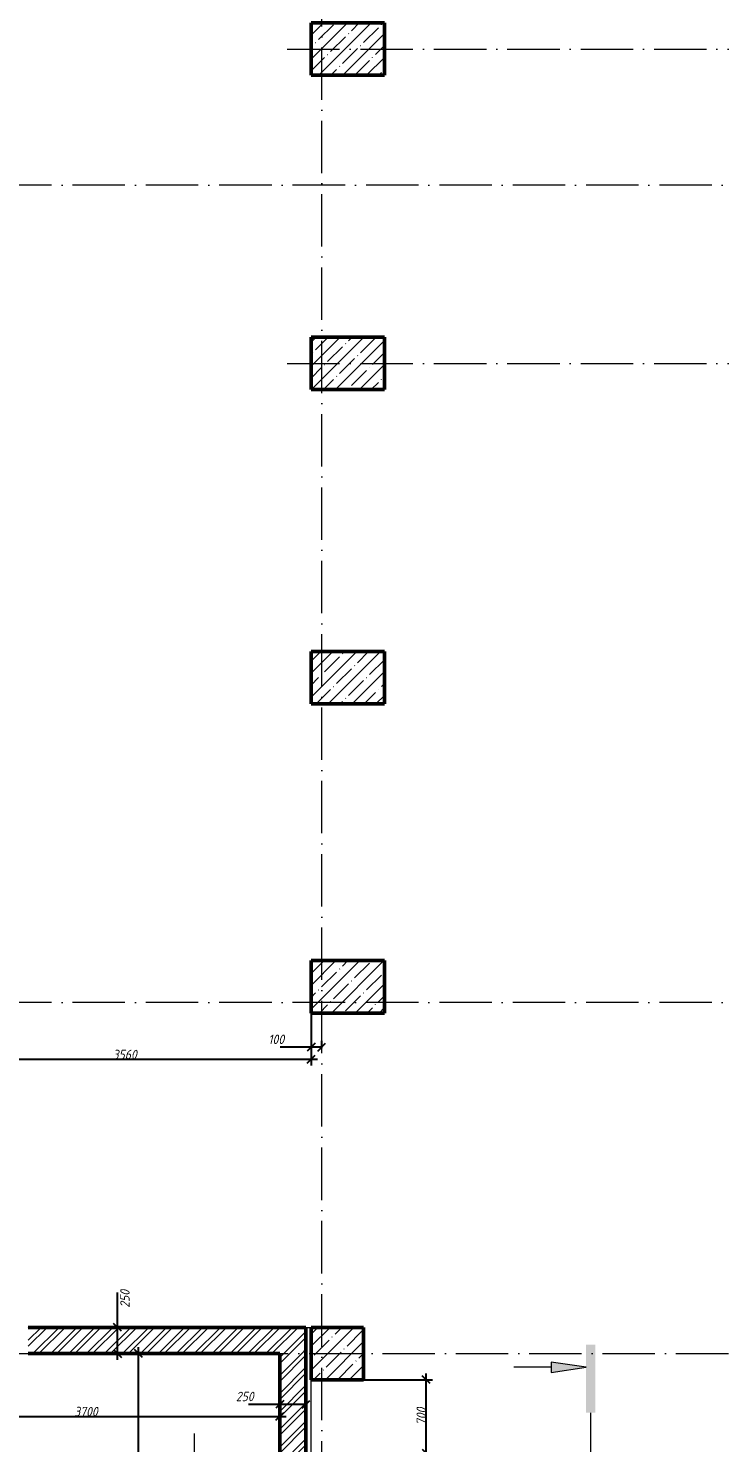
# Model space of a CAD drawing. Header units: millimetres. Extents: x -356862 to 418287, y 0 to 839748.
# Drawn here: x -260201 to -253603, y 510096 to 523596 of the extents above; entities that cross this region are included whole.
import ezdxf

# ---------------------------------------------------------------- set-up
doc = ezdxf.new("R2010")
doc.units = ezdxf.units.MM
doc.linetypes.add('50_200_ШТРИХ_1Т_ш5_п1_п1_', pattern=[700, 500, -100, 0, -100])
for name, color, linetype, lineweight in [('A-____-____-DIMS', 7, 'Continuous', 9), ('A-____-NOTE-TEXT', 7, 'Continuous', 9), ('A-____-NOTE-TEXT-1', 7, 'Continuous', 5), ('A-DETL-GENF-OTLN-2', 7, 'Continuous', 5), ('A-FLOR-____-OTLN', 7, 'Continuous', 9), ('A-WALL-____-MCUT-2', 7, 'Continuous', 50), ('G-____-____-DIMS', 7, 'Continuous', 9), ('S-COLS-____-MCUT', 7, 'Continuous', 50), ('S-COLS-____-OTLN', 7, 'Continuous', 9), ('S-GRID-____-OTLN-1', 7, '50_200_ШТРИХ_1Т_ш5_п1_п1_', 9)]:
    doc.layers.add(name, color=color, linetype=linetype, lineweight=lineweight)
doc.layers.add('A-DETL-GENF-OTLN-3', color=9, linetype='Continuous', lineweight=9, true_color=0x808080)
doc.layers.add('A-WALL-____-PATT-2', color=7, linetype='Continuous', lineweight=9, true_color=0x787878)
doc.styles.add('ISOCPEUR_I_7', font='isocpeui.ttf', dxfattribs={"width": 0.9, "height": 90})
doc.dimstyles.new('ISO-1_8_0_9К_СРЕДНИЙ_Кладочные', dxfattribs={"dimscale": 304.8, "dimtxt": 89.638306, "dimasz": 0.246063, "dimexe": 0.19685, "dimexo": 0, "dimgap": 0, "dimtad": 1, "dimdec": 3, "dimrnd": 0.001, "dimdsep": 46, "dimtxsty": 'ISOCPEUR_I_7', "dimblk1": 'OBLIQUE', "dimblk2": 'OBLIQUE', "dimsah": 1, "dimcen": 0.09, "dimdle": 0.19685, "dimazin": 0, "dimtfac": 1, "dimtdec": 4, "dimtix": 1, "dimtmove": 2, "dimatfit": 3, "dimfxl": 1, "dimtvp": 1, "dimtolj": 1, "dimtzin": 0, "dimarcsym": 2})
doc.dimstyles.new('ISO-1_8_0_9К_СРЕДНИЙ_Кладочные_1', dxfattribs={"dimscale": 304.8, "dimtxt": 89.638306, "dimasz": 0.246063, "dimexe": 0.19685, "dimexo": 0, "dimgap": 0, "dimtad": 1, "dimdec": 3, "dimrnd": 0.001, "dimdsep": 46, "dimtxsty": 'ISOCPEUR_I_7', "dimblk1": 'OBLIQUE', "dimblk2": 'OBLIQUE', "dimsah": 1, "dimcen": 0.09, "dimdle": 0.19685, "dimazin": 0, "dimtfac": 1, "dimtdec": 4, "dimtix": 1, "dimtmove": 0, "dimatfit": 3, "dimfxl": 1, "dimtvp": 1, "dimtolj": 1, "dimtzin": 0, "dimarcsym": 2})
pattern_1 = [(45, (-350751.34, 459015.94), (-85.53659, 85.53659), []), (45, (-350694.32, 459015.94), (-85.53659, 85.53659), [])]

# ---------------------------------------------------------------- blocks, each defined once
blk = doc.blocks.new('BSC_Колонна _Прямоугольная - 500х700-V106-АР1_Кладочный план подвала в осях 1-64_Ю-ЯЯ')
at = {"layer": 'S-COLS-____-OTLN'}
h = blk.add_hatch(dxfattribs=at)
h.set_pattern_fill('FP_122', color=256, style=0, pattern_type=2)
h.set_pattern_definition([(315, (-64381.04, 93600), (114.04925, 114.04925), []), (315, (-64381.04, 93485.95), (114.04925, 114.04925), [201.613, -40.323, 3.353, -36.97])])
h.paths.add_polyline_path([(-250, -350), (250, -350), (250, 350), (-250, 350)], flags=0)
at = {"layer": 'S-COLS-____-MCUT'}
for p, q in [((250, 350), (-250, 350)), ((-250, 350), (-250, -350)), ((250, -350), (250, 350)), ((-250, -350), (250, -350))]:
    blk.add_line(p, q, dxfattribs=at)
blk = doc.blocks.new('BSC_Колонна _Прямоугольная - 500х700-V118-АР1_Кладочный план подвала в осях 1-64_Ю-ЯЯ')
at = {"layer": 'S-COLS-____-OTLN'}
h = blk.add_hatch(dxfattribs=at)
h.set_pattern_fill('FP_134', color=256, style=0, pattern_type=2)
h.set_pattern_definition([(315, (-61381.04, 93600), (114.04925, 114.04925), []), (315, (-61381.04, 93485.95), (114.04925, 114.04925), [201.613, -40.323, 3.353, -36.97])])
h.paths.add_polyline_path([(-250, -350), (250, -350), (250, 350), (-250, 350)], flags=0)
at = {"layer": 'S-COLS-____-MCUT'}
for p, q in [((250, 350), (-250, 350)), ((-250, 350), (-250, -350)), ((250, -350), (250, 350)), ((-250, -350), (250, -350))]:
    blk.add_line(p, q, dxfattribs=at)
blk = doc.blocks.new('BSC_Колонна _Прямоугольная - 500х700-V120-АР1_Кладочный план подвала в осях 1-64_Ю-ЯЯ')
at = {"layer": 'S-COLS-____-OTLN'}
h = blk.add_hatch(dxfattribs=at)
h.set_pattern_fill('FP_136', color=256, style=0, pattern_type=2)
h.set_pattern_definition([(315, (-55431.04, 93600), (114.04925, 114.04925), []), (315, (-55431.04, 93485.95), (114.04925, 114.04925), [201.613, -40.323, 3.353, -36.97])])
h.paths.add_polyline_path([(-250, -350), (250, -350), (250, 350), (-250, 350)], flags=0)
at = {"layer": 'S-COLS-____-MCUT'}
for p, q in [((250, 350), (-250, 350)), ((-250, 350), (-250, -350)), ((250, -350), (250, 350)), ((-250, -350), (250, -350))]:
    blk.add_line(p, q, dxfattribs=at)
blk = doc.blocks.new('BSC_Колонна _Прямоугольная - 500х500-V168-АР1_Кладочный план подвала в осях 1-64_Ю-ЯЯ')
at = {"layer": 'S-COLS-____-OTLN'}
h = blk.add_hatch(dxfattribs=at)
h.set_pattern_fill('FP_185', color=256, style=0, pattern_type=2)
h.set_pattern_definition([(45, (-93500, -51931.04), (-114.04925, 114.04925), []), (45, (-93385.95, -51931.04), (-114.04925, 114.04925), [201.613, -40.323, 3.353, -36.97])])
h.paths.add_polyline_path([(-208, -250), (250, -250), (250, 250), (-250, 250), (-250, -250)], flags=0)
at = {"layer": 'S-COLS-____-MCUT'}
for p, q in [((250, 250), (-250, 250)), ((-250, 250), (-250, -250)), ((250, -250), (250, 250)), ((-250, -250), (250, -250))]:
    blk.add_line(p, q, dxfattribs=at)
blk = doc.blocks.new('BSC_Колонна _Прямоугольная - 500х700-V172-АР1_Кладочный план подвала в осях 1-64_Ю-ЯЯ')
at = {"layer": 'S-COLS-____-OTLN'}
h = blk.add_hatch(dxfattribs=at)
h.set_pattern_fill('FP_191', color=256, style=0, pattern_type=2)
h.set_pattern_definition([(315, (-58381.04, 93600), (114.04925, 114.04925), []), (315, (-58381.04, 93485.95), (114.04925, 114.04925), [201.613, -40.323, 3.353, -36.97])])
h.paths.add_polyline_path([(-250, -350), (250, -350), (250, 350), (-250, 350)], flags=0)
at = {"layer": 'S-COLS-____-MCUT'}
for p, q in [((250, 350), (-250, 350)), ((-250, 350), (-250, -350)), ((250, -350), (250, 350)), ((-250, -350), (250, -350))]:
    blk.add_line(p, q, dxfattribs=at)
blk = doc.blocks.new('DET_L_Имитация разреза_ISO2-5 - Влево-35541912-АР1_Кладочный план подвала в осях 1-64_Ю-ЯЯ')
at = {"layer": 'A-DETL-GENF-OTLN-3'}
blk.add_line((143, 0), (5797, 0), dxfattribs=at)
blk = doc.blocks.new('_Oblique')
at = {"color": 0, "linetype": 'ByBlock', "lineweight": -2}
blk.add_line((-0.5, -0.5), (0.5, 0.5), dxfattribs=at)
blk = doc.blocks.new('*D8392')
at = {"layer": 'A-____-____-DIMS', "color": 0, "lineweight": -2, "transparency": 16777216}
for p, q in [((-257001, 510697), (-256345, 510697)), ((-256405, 509937), (-256405, 510757)), ((-256511, 509997), (-256345, 509997))]:
    blk.add_line(p, q, dxfattribs=at)
at = {"layer": 'Defpoints', "color": 0, "transparency": 16777216}
for p in [(-257001, 510697), (-256405, 510697), (-256511, 509997)]:
    blk.add_point(p, dxfattribs=at)
at = {"layer": 'A-____-____-DIMS', "color": 0, "lineweight": -2, "transparency": 16777216, "xscale": 75, "yscale": 75, "zscale": 75}
for p, rotation in [((-256405, 510697), 90), ((-256405, 509997), 270)]:
    blk.add_blockref('_Oblique', p, dxfattribs=dict(at, rotation=rotation))
at = {"layer": 'A-____-____-DIMS', "color": 0, "transparency": 16777216, "insert": (-256451, 510347), "char_height": 90, "width": 409.58, "attachment_point": 5, "rotation": 90, "style": 'ISOCPEUR_I_7'}
blk.add_mtext('\\A1;700', dxfattribs=at)
blk = doc.blocks.new('*D8399')
at = {"layer": 'A-____-____-DIMS', "color": 0, "lineweight": -2, "transparency": 16777216}
for p, q in [((-257501, 514197), (-257501, 513696)), ((-261061, 513597), (-261061, 513816)), ((-261121, 513756), (-257441, 513756))]:
    blk.add_line(p, q, dxfattribs=at)
at = {"layer": 'Defpoints', "color": 0, "transparency": 16777216}
for p in [(-257501, 514197), (-257501, 513756), (-261061, 513597)]:
    blk.add_point(p, dxfattribs=at)
at = {"layer": 'A-____-____-DIMS', "color": 0, "lineweight": -2, "transparency": 16777216, "xscale": 75, "yscale": 75, "zscale": 75, "rotation": 180}
blk.add_blockref('_Oblique', (-261061, 513756), dxfattribs=at)
at = {"layer": 'A-____-____-DIMS', "color": 0, "lineweight": -2, "transparency": 16777216, "xscale": 75, "yscale": 75, "zscale": 75}
blk.add_blockref('_Oblique', (-257501, 513756), dxfattribs=at)
at = {"layer": 'A-____-____-DIMS', "color": 0, "transparency": 16777216, "insert": (-259281, 513801), "char_height": 90, "width": 546.1, "attachment_point": 5, "style": 'ISOCPEUR_I_7'}
blk.add_mtext('\\A1;3560', dxfattribs=at)
blk = doc.blocks.new('*D8400')
at = {"layer": 'A-____-____-DIMS', "color": 0, "lineweight": -2, "transparency": 16777216}
for p, q in [((-257501, 514197), (-257501, 513811)), ((-257501, 513871), (-257797, 513871)), ((-257401, 513871), (-257561, 513871)), ((-257401, 513862), (-257401, 513931))]:
    blk.add_line(p, q, dxfattribs=at)
at = {"layer": 'Defpoints', "color": 0, "transparency": 16777216}
for p in [(-257501, 514197), (-257401, 513871), (-257401, 513862)]:
    blk.add_point(p, dxfattribs=at)
at = {"layer": 'A-____-____-DIMS', "color": 0, "lineweight": -2, "transparency": 16777216, "xscale": 75, "yscale": 75, "zscale": 75, "rotation": 180}
blk.add_blockref('_Oblique', (-257501, 513871), dxfattribs=at)
at = {"layer": 'A-____-____-DIMS', "color": 0, "lineweight": -2, "transparency": 16777216, "xscale": 75, "yscale": 75, "zscale": 75}
blk.add_blockref('_Oblique', (-257401, 513871), dxfattribs=at)
at = {"layer": 'A-____-____-DIMS', "color": 0, "transparency": 16777216, "insert": (-257911, 513991), "char_height": 90, "width": 368.21, "attachment_point": 1, "line_spacing_factor": 1.149209, "style": 'ISOCPEUR_I_7'}
blk.add_mtext('\\A1;100', dxfattribs=at)
blk = doc.blocks.new('*D8357')
at = {"layer": 'A-____-____-DIMS', "color": 0, "lineweight": -2, "transparency": 16777216}
for p, q in [((-261501, 510947), (-261501, 510287)), ((-257801, 510453), (-257801, 510287)), ((-261561, 510347), (-257741, 510347))]:
    blk.add_line(p, q, dxfattribs=at)
at = {"layer": 'Defpoints', "color": 0, "transparency": 16777216}
for p in [(-261501, 510947), (-257801, 510453), (-257801, 510347)]:
    blk.add_point(p, dxfattribs=at)
at = {"layer": 'A-____-____-DIMS', "color": 0, "lineweight": -2, "transparency": 16777216, "xscale": 75, "yscale": 75, "zscale": 75, "rotation": 180}
blk.add_blockref('_Oblique', (-261501, 510347), dxfattribs=at)
at = {"layer": 'A-____-____-DIMS', "color": 0, "lineweight": -2, "transparency": 16777216, "xscale": 75, "yscale": 75, "zscale": 75}
blk.add_blockref('_Oblique', (-257801, 510347), dxfattribs=at)
at = {"layer": 'A-____-____-DIMS', "color": 0, "transparency": 16777216, "insert": (-259651, 510393), "char_height": 90, "width": 546.1, "attachment_point": 5, "style": 'ISOCPEUR_I_7'}
blk.add_mtext('\\A1;3700', dxfattribs=at)
blk = doc.blocks.new('*D8358')
at = {"layer": 'A-____-____-DIMS', "color": 0, "lineweight": -2, "transparency": 16777216}
for p, q in [((-257801, 510462), (-258101, 510462)), ((-257551, 510462), (-257861, 510462)), ((-257801, 510453), (-257801, 510522)), ((-257551, 510453), (-257551, 510522))]:
    blk.add_line(p, q, dxfattribs=at)
at = {"layer": 'Defpoints', "color": 0, "transparency": 16777216}
for p in [(-257801, 510453), (-257551, 510462), (-257551, 510453)]:
    blk.add_point(p, dxfattribs=at)
at = {"layer": 'A-____-____-DIMS', "color": 0, "lineweight": -2, "transparency": 16777216, "xscale": 75, "yscale": 75, "zscale": 75, "rotation": 180}
blk.add_blockref('_Oblique', (-257801, 510462), dxfattribs=at)
at = {"layer": 'A-____-____-DIMS', "color": 0, "lineweight": -2, "transparency": 16777216, "xscale": 75, "yscale": 75, "zscale": 75}
blk.add_blockref('_Oblique', (-257551, 510462), dxfattribs=at)
at = {"layer": 'A-____-____-DIMS', "color": 0, "transparency": 16777216, "insert": (-258220, 510582), "char_height": 90, "width": 409.58, "attachment_point": 1, "line_spacing_factor": 1.149209, "style": 'ISOCPEUR_I_7'}
blk.add_mtext('\\A1;250', dxfattribs=at)
blk = doc.blocks.new('*D8359')
at = {"layer": 'A-____-____-DIMS', "color": 0, "lineweight": -2, "transparency": 16777216}
for p, q in [((-259149, 506287), (-259149, 511007)), ((-259255, 510947), (-259089, 510947)), ((-257801, 506347), (-259209, 506347))]:
    blk.add_line(p, q, dxfattribs=at)
at = {"layer": 'Defpoints', "color": 0, "transparency": 16777216}
for p in [(-259255, 510947), (-259149, 510947), (-257801, 506347)]:
    blk.add_point(p, dxfattribs=at)
at = {"layer": 'A-____-____-DIMS', "color": 0, "lineweight": -2, "transparency": 16777216, "xscale": 75, "yscale": 75, "zscale": 75}
for p, rotation in [((-259149, 510947), 90), ((-259149, 506347), 270)]:
    blk.add_blockref('_Oblique', p, dxfattribs=dict(at, rotation=rotation))
at = {"layer": 'A-____-____-DIMS', "color": 0, "transparency": 16777216, "insert": (-259194, 508647), "char_height": 90, "width": 562.65, "attachment_point": 5, "rotation": 90, "style": 'ISOCPEUR_I_7'}
blk.add_mtext('\\A1;4600', dxfattribs=at)
blk = doc.blocks.new('*D8360')
at = {"layer": 'A-____-____-DIMS', "color": 0, "lineweight": -2, "transparency": 16777216}
for p, q in [((-259350, 511197), (-259350, 511529)), ((-259255, 511197), (-259410, 511197)), ((-259350, 510887), (-259350, 511197)), ((-259255, 510947), (-259410, 510947))]:
    blk.add_line(p, q, dxfattribs=at)
at = {"layer": 'Defpoints', "color": 0, "transparency": 16777216}
for p in [(-259350, 511197), (-259255, 511197), (-259255, 510947)]:
    blk.add_point(p, dxfattribs=at)
at = {"layer": 'A-____-____-DIMS', "color": 0, "lineweight": -2, "transparency": 16777216, "xscale": 75, "yscale": 75, "zscale": 75}
for p, rotation in [((-259350, 511197), 90), ((-259350, 510947), 270)]:
    blk.add_blockref('_Oblique', p, dxfattribs=dict(at, rotation=rotation))
at = {"layer": 'A-____-____-DIMS', "color": 0, "transparency": 16777216, "insert": (-259324, 511384), "char_height": 90, "width": 409.58, "attachment_point": 1, "rotation": 90, "line_spacing_factor": 1.149209, "style": 'ISOCPEUR_I_7'}
blk.add_mtext('\\A1;250', dxfattribs=at)

msp = doc.modelspace()

# ---------------------------------------------------------------- hatches: boundary and pattern name
at = {"layer": 'A-____-NOTE-TEXT-1'}
for points in [[(-254790.9145, 510381.3818), (-254790.9145, 511031.3818), (-254877.6511, 511031.3818), (-254877.6511, 510381.3818)], [(-255211.2925, 510765.5337), (-254877.6511, 510815.5337), (-255211.2925, 510865.5337)]]:
    msp.add_hatch(color=256, dxfattribs=at).paths.add_polyline_path(points, flags=0)
at = {"layer": 'A-WALL-____-PATT-2'}
h = msp.add_hatch(dxfattribs=at)
h.set_pattern_fill('FP_53', color=256, style=0, pattern_type=2)
h.set_pattern_definition(pattern_1)
h.paths.add_polyline_path([(-257551.3432, 510946.983), (-257551.3432, 511196.983), (-260201.3432, 511196.983), (-260201.3432, 510946.983), (-257801.3432, 510946.983)], flags=0)
h = msp.add_hatch(dxfattribs=at)
h.set_pattern_fill('FP_53', color=256, style=0, pattern_type=2)
h.set_pattern_definition(pattern_1)
h.paths.add_polyline_path([(-257801.3432, 506346.983), (-257551.3432, 506346.983), (-257551.3432, 506696.983), (-257801.3432, 506696.983), (-257801.3432, 506553.2468)], flags=0)
h.paths.add_polyline_path([(-257551.3432, 507796.983), (-257551.3432, 510946.983), (-257801.3432, 510946.983), (-257801.3432, 507796.983)], flags=0)

# ---------------------------------------------------------------- linework, layer by layer
at = {"layer": 'A-____-NOTE-TEXT'}
for p, q in [((-254877.6511, 510815.5337), (-255211.2925, 510865.5337)), ((-255211.2925, 510865.5337), (-255211.2925, 510765.5337)), ((-255211.2925, 510815.5337), (-255567.5425, 510815.5337)), ((-255211.2925, 510765.5337), (-254877.6511, 510815.5337))]:
    msp.add_line(p, q, dxfattribs=at)
at = {"layer": 'A-FLOR-____-OTLN'}
for p, q in [((-257551.3432, 511196.983), (-257501.3432, 511196.983)), ((-257501.3432, 505846.983), (-257501.3432, 510696.983))]:
    msp.add_line(p, q, dxfattribs=at)
at = {"layer": 'A-WALL-____-MCUT-2'}
for p, q in [((-257551.3432, 511196.983), (-260201.3432, 511196.983)), ((-257551.3432, 507796.983), (-257551.3432, 511196.983)), ((-260201.3432, 510946.983), (-257801.3432, 510946.983)), ((-257801.3432, 510946.983), (-257801.3432, 507796.983))]:
    msp.add_line(p, q, dxfattribs=at)
at = {"layer": 'G-____-____-DIMS'}
msp.add_line((-258617.8897, 510182.7763), (-258617.8897, 509482.7763), dxfattribs=at)
at = {"layer": 'S-GRID-____-OTLN-1'}
for p, q in [((-257401.3432, 499110.3507), (-257401.3432, 549908.7924)), ((-257730.0789, 523396.983), (-246676.9366, 523396.983)), ((-246676.9366, 522096.983), (-355420.1134, 522096.983)), ((-257730.0789, 520396.983), (-246676.9366, 520396.983)), ((-246676.9366, 514296.983), (-355420.1134, 514296.983)), ((-283424.5728, 510946.983), (-246676.9366, 510946.983))]:
    msp.add_line(p, q, dxfattribs=at)

# ---------------------------------------------------------------- block references
at = {"layer": 'A-DETL-GENF-OTLN-2', "rotation": 269.9999999999997}
msp.add_blockref('DET_L_Имитация разреза_ISO2-5 - Влево-35541912-АР1_Кладочный план подвала в осях 1-64_Ю-ЯЯ', (-254834.2828, 510524.4755), dxfattribs=at)
at = {"layer": 'S-COLS-____-OTLN', "rotation": 89.9999999999999}
for name, p in [('BSC_Колонна _Прямоугольная - 500х700-V106-АР1_Кладочный план подвала в осях 1-64_Ю-ЯЯ', (-257151.3432, 523396.983)), ('BSC_Колонна _Прямоугольная - 500х700-V118-АР1_Кладочный план подвала в осях 1-64_Ю-ЯЯ', (-257151.3432, 520396.983)), ('BSC_Колонна _Прямоугольная - 500х700-V172-АР1_Кладочный план подвала в осях 1-64_Ю-ЯЯ', (-257151.3432, 517396.983)), ('BSC_Колонна _Прямоугольная - 500х700-V120-АР1_Кладочный план подвала в осях 1-64_Ю-ЯЯ', (-257151.3432, 514446.983))]:
    msp.add_blockref(name, p, dxfattribs=at)
at = {"layer": 'S-COLS-____-OTLN'}
msp.add_blockref('BSC_Колонна _Прямоугольная - 500х500-V168-АР1_Кладочный план подвала в осях 1-64_Ю-ЯЯ', (-257251.3432, 510946.983), dxfattribs=at)

# ---------------------------------------------------------------- dimensions: what is measured, and where the dimension line sits
at = {"layer": 'A-____-____-DIMS'}
for base, p1, p2, override, picture, middle in [((-257501.3432, 513755.6424), (-261061.3432, 513596.983), (-257501.3432, 514196.983), {"dimtxt": 400, "dimpost": '<>', "dimfxl": 3610.20775}, '*D8399', (-259281.3432, 513800.6424)), ((-257801.3432, 510347.1736), (-261501.3432, 510946.983), (-257801.3432, 510453.2396), {"dimtxt": 400, "dimpost": '<>', "dimfxl": 3732.798214}, '*D8357', (-259651.3432, 510392.7531))]:
    dim = msp.add_linear_dim(base=base, p1=p1, p2=p2, dimstyle='ISO-1_8_0_9К_СРЕДНИЙ_Кладочные', override=override, dxfattribs=at)
    dim.commit()
    dim.dimension.update_dxf_attribs({"geometry": picture, "text_midpoint": middle})
for base, p1, p2, override, picture, middle in [((-257401.3432, 513870.8045), (-257501.3432, 514196.983), (-257401.3432, 513861.7085), {"dimtxt": 400, "dimpost": '<>', "dimfxl": 349.869964}, '*D8400', (-257727.1417, 513870.8045)), ((-257551.3432, 510462.3356), (-257801.3432, 510453.2396), (-257551.3432, 510453.2396), {"dimtxt": 400, "dimpost": '<>', "dimfxl": 250}, '*D8358', (-258014.7542, 510462.3356))]:
    dim = msp.add_linear_dim(base=base, p1=p1, p2=p2, dimstyle='ISO-1_8_0_9К_СРЕДНИЙ_Кладочные_1', override=override, dxfattribs=at)
    dim.commit()
    dim.dimension.update_dxf_attribs({"geometry": picture, "text_midpoint": middle, "dimtype": 160})
dim = msp.add_linear_dim(base=(-259349.8855, 511196.983), p1=(-259254.7576, 510946.983), p2=(-259254.7576, 511196.983), angle=90, dimstyle='ISO-1_8_0_9К_СРЕДНИЙ_Кладочные_1', override={"dimtxt": 400, "dimpost": '<>', "dimfxl": 250}, dxfattribs=at)
dim.commit()
dim.dimension.update_dxf_attribs({"geometry": '*D8360', "text_midpoint": (-259263.8536, 511529.1725), "dimtype": 160, "text_rotation": 90})
for base, p1, p2, override, picture, middle in [((-259148.6916, 510946.983), (-257801.3432, 506346.983), (-259254.7576, 510946.983), {"dimtxt": 400, "dimpost": '<>', "dimfxl": 4824.14898}, '*D8359', (-259193.6916, 508646.983)), ((-256405.2331, 510696.983), (-256511.2992, 509996.983), (-257001.3432, 510696.983), {"dimtxt": 400, "dimpost": '<>', "dimfxl": 854.484174}, '*D8392', (-256450.8127, 510346.983))]:
    dim = msp.add_linear_dim(base=base, p1=p1, p2=p2, angle=90, dimstyle='ISO-1_8_0_9К_СРЕДНИЙ_Кладочные', override=override, dxfattribs=at)
    dim.commit()
    dim.dimension.update_dxf_attribs({"geometry": picture, "text_midpoint": middle})

doc.saveas('drawing.dxf')
